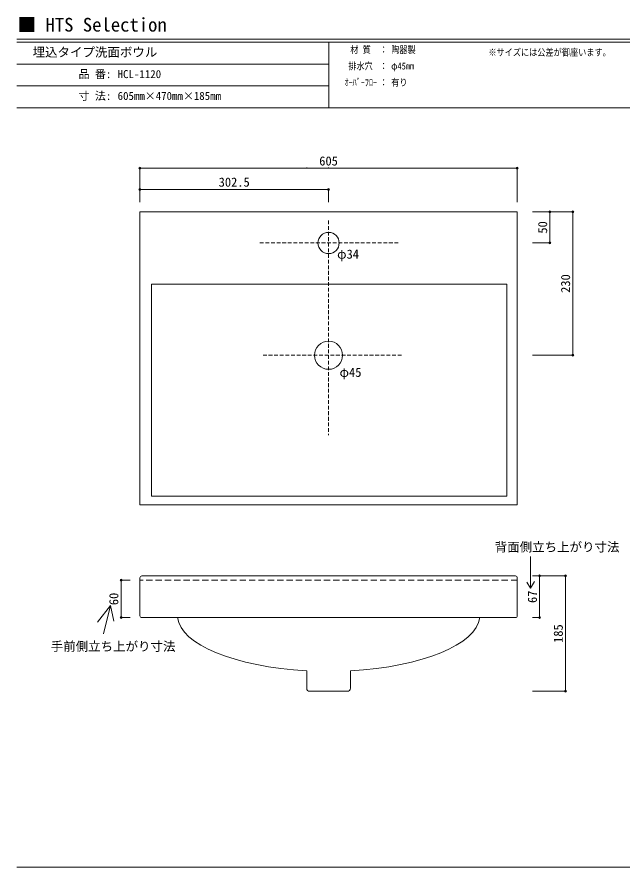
# Model space of a CAD drawing. Units: millimetres, scale not verified. Extents: x -1002 to 1008, y -687 to 676.
# Drawn here: x -1002 to -32, y -687 to 676 of the extents above; entities that cross this region are included whole.
import ezdxf
from ezdxf.enums import TextEntityAlignment as Align

# ---------------------------------------------------------------- set-up
doc = ezdxf.new("R2010")
doc.units = ezdxf.units.MM
doc.header["$LTSCALE"] = 5
doc.header["$PDMODE"] = 32
doc.header["$PDSIZE"] = 3
doc.linetypes.add('DASHED1', pattern=[1.8, 1.2, -0.6])
doc.linetypes.add('DASHED2', pattern=[3, 2, -1])
doc.layers.add('F-0', color=7, linetype='Continuous', lineweight=15)
doc.styles.add('ＭＳ ゴシック', font='')
doc.styles.get('ＭＳ ゴシック').set_extended_font_data('MS Gothic')

msp = doc.modelspace()

# ---------------------------------------------------------------- linework, layer by layer
at = {"layer": 'F-0'}
for p, q in [((1002.034, 640.036), (-1002.086, 640.036)), ((1002.034, 635.036), (-1002.086, 635.036)), ((-502.086, 635.036), (-502.086, 530.036)), ((-502.086, 600.036), (-1002.086, 600.036)), ((-502.086, 565.036), (-1002.086, 565.036)), ((1002.034, 530.036), (-1002.086, 530.036)), ((-537.492, 433.085), (-537.492, 434.266)), ((-502.492, 434.266), (-502.492, 433.085)), ((-804.992, 363.312), (-199.992, 363.312)), ((-199.992, 363.312), (-199.992, -106.688)), ((-786.61, 247.385), (-786.61, -92.615)), ((-216.61, 247.385), (-786.61, 247.385)), ((-178.799, -240.128), (-178.799, -189.429)), ((-804.992, -223.347), (-804.992, -227.347)), ((-804.992, -284.347), (-804.992, -227.347)), ((-801.992, -220.347), (-202.992, -220.347)), ((-199.992, -223.347), (-199.992, -227.347)), ((-199.992, -284.347), (-199.992, -227.347)), ((-852.246, -267.722), (-863.15, -313.321)), ((-202.992, -287.347), (-801.992, -287.347)), ((-537.492, -393.347), (-537.492, -372.396)), ((-467.492, -398.347), (-467.492, -372.396)), ((-537.492, -400.347), (-537.492, -393.347)), ((-532.492, -405.347), (-527.492, -405.347)), ((-477.492, -405.347), (-527.492, -405.347)), ((-472.492, -405.347), (-477.492, -405.347)), ((-467.492, -400.347), (-467.492, -398.347)), ((-1002.086, -687.064), (1002.034, -687.064))]:
    msp.add_line(p, q, dxfattribs=at)
at = {"layer": 'F-0', "color": 4, "lineweight": 9}
for p, q in [((-804.992, 433.085), (-199.992, 433.085)), ((-804.992, 433.085), (-804.992, 378.771)), ((-199.992, 433.085), (-199.992, 378.771)), ((-804.992, 399.138), (-502.492, 399.138)), ((-804.992, 399.138), (-804.992, 378.771)), ((-502.492, 399.138), (-502.492, 378.771)), ((-147.597, 363.312), (-175.297, 363.312)), ((-110.862, 363.312), (-175.297, 363.312)), ((-147.597, 363.312), (-147.597, 313.312)), ((-110.862, 363.312), (-110.862, 133.312)), ((-147.597, 313.312), (-175.297, 313.312)), ((-110.862, 133.312), (-175.297, 133.312)), ((-835.183, -227.347), (-835.183, -287.347)), ((-835.183, -227.347), (-820.383, -227.347)), ((-147.597, -220.347), (-175.297, -220.347)), ((-122.541, -220.347), (-175.297, -220.347)), ((-166.335, -220.347), (-175.297, -220.347)), ((-164.031, -220.347), (-175.297, -220.347)), ((-164.031, -220.347), (-164.031, -287.347)), ((-122.541, -220.347), (-122.541, -405.347)), ((-835.183, -287.347), (-820.383, -287.347)), ((-164.031, -287.347), (-175.297, -287.347)), ((-122.541, -405.347), (-175.297, -405.347))]:
    msp.add_line(p, q, dxfattribs=at)
at = {"layer": 'F-0', "color": 4, "linetype": 'DASHED1', "lineweight": 9}
for p, q in [((-502.492, 349.423), (-502.492, 5.126)), ((-390.693, 313.312), (-613.097, 313.312)), ((-385.622, 133.312), (-608.211, 133.312))]:
    msp.add_line(p, q, dxfattribs=at)
at = {"layer": 'F-0', "linetype": 'DASHED2'}
msp.add_line((-199.992, -227.347), (-804.992, -227.347), dxfattribs=at)
at = {"layer": 'F-0'}
for points in [[(-804.992, 363.312), (-804.992, -106.688), (-199.992, -106.688)], [(-786.61, -92.615), (-216.61, -92.615), (-216.61, 247.385)], [(-184.747, -230.215), (-178.799, -240.128), (-172.398, -229.585)], [(-872.987, -294.454), (-852.246, -267.722), (-846.959, -293.165)]]:
    msp.add_lwpolyline(points, dxfattribs=at)
for centre, radius in [((-502.492, 313.312), 17), ((-502.492, 133.312), 22.5)]:
    msp.add_circle(centre, radius, dxfattribs=at)
for centre, radius, start, end in [((-801.992, -223.347), 3, 90, 180), ((-202.992, -223.347), 3, 0, 90), ((-801.992, -284.347), 3, 180, 270), ((-202.992, -284.347), 3, 270, 0), ((-532.492, -400.347), 5, 180, 270), ((-472.492, -400.347), 5, 270, 0)]:
    msp.add_arc(centre, radius, start, end, dxfattribs=at)
for start_param, end_param in [(3.18605582, 4.56755323), (4.85722473, 6.23872214)]:
    msp.add_ellipse((-502.492, -283.347), major_axis=(242.5, 0), ratio=0.3711, start_param=start_param, end_param=end_param, dxfattribs=at)
at = {"layer": 'F-0', "color": 6}
for p in [(-804.992, 433.085), (-199.992, 433.085), (-804.992, 399.138), (-502.492, 399.138), (-147.597, 363.312), (-110.862, 363.312), (-147.597, 313.312), (-110.862, 133.312), (-835.183, -227.347), (-164.031, -220.347), (-122.541, -220.347), (-835.183, -287.347), (-164.031, -287.347), (-122.541, -405.347)]:
    msp.add_point(p, dxfattribs=at)

# ---------------------------------------------------------------- texts
at = {"layer": 'F-0', "style": 'ＭＳ ゴシック'}
for s, height, p in [('■ HTS Selection', 21.99, (-1001.367, 645.583)), ('埋込タイプ洗面ボウル', 14.66, (-977.086, 607.536)), ('品 番:', 12.83, (-903.336, 573.786)), ('HCL-1120', 12.83, (-840.774, 573.786)), ('寸 法:', 12.83, (-903.336, 538.786)), ('605mm×470mm×185mm', 12.83, (-840.774, 538.786)), ('605', 14.66, (-517.492, 433.085)), ('302.5', 14.66, (-678.742, 399.138)), ('φ34', 14.66, (-488.812, 283.706)), ('φ45', 14.66, (-484.865, 94.269)), ('背面側立ち上がり寸法', 14.66, (-236.07, -185.699)), ('手前側立ち上がり寸法', 14.66, (-947.968, -345.01))]:
    msp.add_text(s, height=height, dxfattribs=at).set_placement(p, align=Align.BOTTOM_LEFT)
at = {"layer": 'F-0', "style": 'ＭＳ ゴシック', "width": 0.85}
for s, p in [('材 質', (-467.711, 614.411)), ('：', (-420.836, 614.411)), ('陶器製', (-402.086, 614.411)), ('※サイズには公差が御座います。', (-246.359, 610.036)), ('排水穴', (-470.836, 588.161)), ('：', (-420.836, 588.161)), ('φ45mm', (-402.086, 588.161)), ('ｵｰﾊﾞｰﾌﾛｰ', (-477.086, 561.911)), ('：', (-420.836, 561.911)), ('有り', (-402.086, 561.911))]:
    msp.add_text(s, height=11, dxfattribs=at).set_placement(p, align=Align.BOTTOM_LEFT)
at = {"layer": 'F-0', "style": 'ＭＳ ゴシック'}
for s, p in [('50', (-147.597, 328.312)), ('230', (-110.862, 233.312)), ('67', (-164.031, -263.847)), ('60', (-835.183, -267.347)), ('185', (-122.541, -327.847))]:
    msp.add_text(s, height=14.66, rotation=90, dxfattribs=at).set_placement(p, align=Align.BOTTOM_LEFT)

doc.saveas('drawing.dxf')
